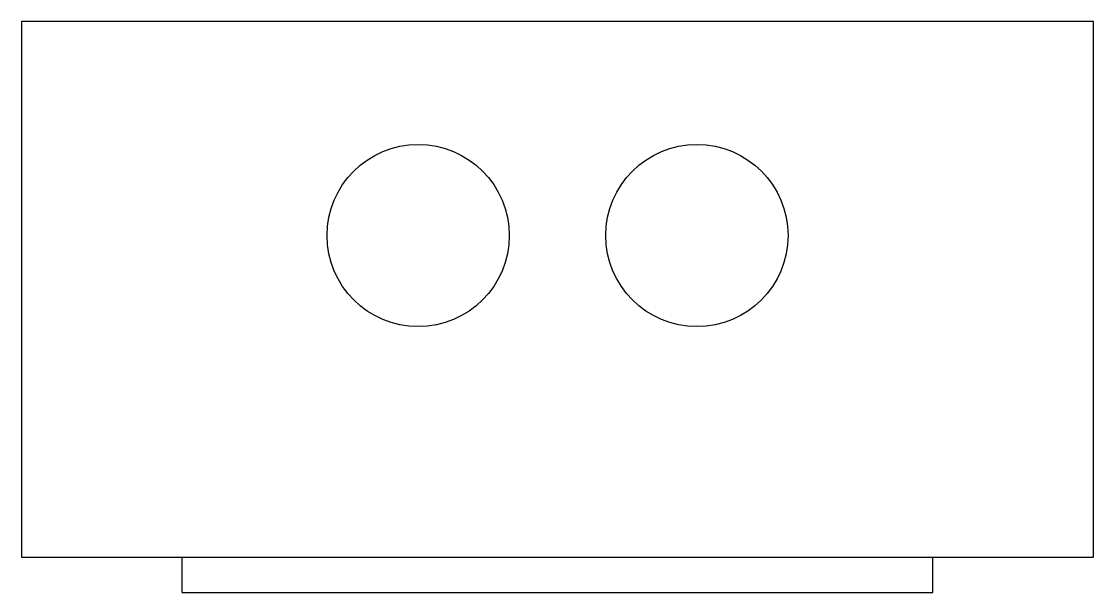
# Model space of a CAD drawing. Header units: millimetres. Extents: x -55 to 45, y -61 to -8.
import ezdxf

# ---------------------------------------------------------------- set-up
doc = ezdxf.new("R2010")
doc.units = ezdxf.units.MM

msp = doc.modelspace()

# ---------------------------------------------------------------- linework, layer by layer
at = {"color": 7, "linetype": 'Continuous', "lineweight": 25}
for p, q in [((-54.78, -7.8), (-54.78, -57.8)), ((45.22, -7.8), (-54.78, -7.8)), ((45.22, -57.8), (45.22, -7.8)), ((-54.78, -57.8), (45.22, -57.8)), ((-39.78, -61.1), (-39.78, -57.8)), ((30.22, -61.1), (30.22, -57.8)), ((-39.78, -61.1), (30.22, -61.1))]:
    msp.add_line(p, q, dxfattribs=at)
for centre in [(-17.78, -27.78), (8.22, -27.78)]:
    msp.add_circle(centre, 8.5, dxfattribs=at)

doc.saveas('drawing.dxf')
